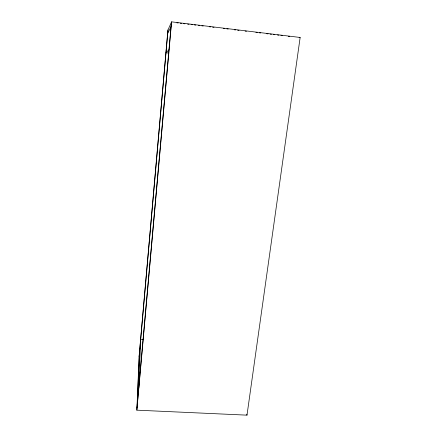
<?xml version="1.0" encoding="UTF-8"?>
<svg xmlns="http://www.w3.org/2000/svg" width="437" height="437" viewBox="0 0 437 437"><rect width="100%" height="100%" fill="white"/><g stroke="black" fill="none" stroke-linecap="round" stroke-linejoin="round"><path stroke-width="0.66" d="M138.753 387.854L140.687 339.259L143.128 339.402M136.852 410.168L139.19 355.489L167.917 30.098L171.583 21.85L300.148 37.462L246.998 415.15L136.852 410.168L171.583 21.85M137.218 405.012L139.37 354.161M139.13 356.914L168.01 29.885M136.934 408.174L171.446 22.161M167.693 33.496L171.053 26.537M168.977 49.813L165.994 52.746L168.851 53.074M299.159 37.658L300.148 37.462M176.854 22.817L178.203 22.981M180.23 23.227L181.584 23.39M183.611 23.636L184.96 23.8M187.664 24.128L189.013 24.292M191.04 24.538L192.395 24.701M194.421 24.947L195.771 25.111M198.474 25.439L199.829 25.603M201.856 25.849L203.205 26.012M209.285 26.75L210.639 26.914M212.666 27.16L214.015 27.323M223.476 28.476L224.831 28.64M226.858 28.886L228.207 29.05M234.287 29.787L235.641 29.951M237.668 30.197L239.017 30.361M245.102 31.098L246.452 31.262M255.913 32.409L257.262 32.573M259.288 32.819L260.643 32.983M266.723 33.72L268.072 33.884M270.104 34.13L271.453 34.294M273.48 34.539L274.829 34.709M277.533 35.036L278.888 35.2M280.915 35.446L282.264 35.61M288.344 36.347L289.698 36.511M246.725 414.161L246.998 415.15"/></g></svg>
